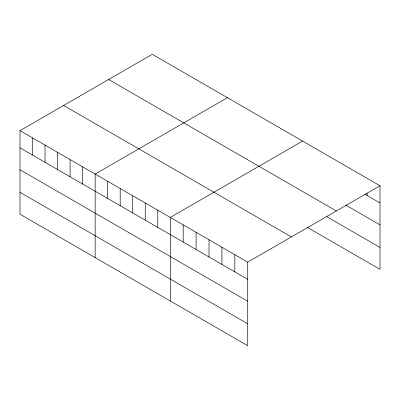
<?xml version="1.0" encoding="UTF-8"?>
<svg xmlns="http://www.w3.org/2000/svg" width="400" height="400" viewBox="0 0 400 400"><rect width="100%" height="100%" fill="white"/><g stroke="black" fill="none" stroke-linecap="round" stroke-linejoin="round"><path stroke-width="0.6" d="M20 130.665L247.725 262.14L247.725 345.7L20 214.225L20 130.665L152.275 54.3L380 185.775L380 269.335L307.415 227.425M227.425 97.685L95.15 174.055L95.15 257.615M302.575 141.07L170.295 217.44L170.295 301M247.725 262.14L380 185.775M364.945 194.265L380 202.96M345.59 204.995L380 224.86M108.625 79.5L336.35 210.975M326.77 216.695L380 247.43M63.65 105.465L291.375 236.94M20 147.855L247.725 279.33M20 169.755L247.725 301.23M20 192.325L247.725 323.8M367.095 193.055L367.095 195.51M234.82 254.69L234.82 271.88M221.915 247.24L221.915 264.425M209.01 239.79L209.01 256.975M196.105 232.34L196.105 249.525M183.2 224.89L183.2 242.075M157.77 210.21L157.77 227.395M145.25 202.98L145.25 220.165M132.725 195.745L132.725 212.935M120.2 188.515L120.2 205.7M107.675 181.285L107.675 198.47M82.625 166.825L82.625 184.01M70.1 159.59L70.1 176.78M57.575 152.36L57.575 169.545M45.05 145.13L45.05 162.315M32.525 137.9L32.525 155.085"/></g></svg>
